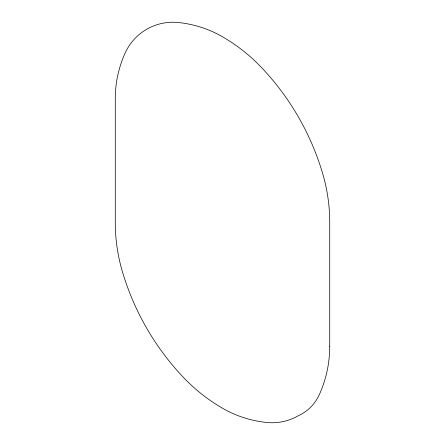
<?xml version="1.0" encoding="UTF-8"?>
<svg xmlns="http://www.w3.org/2000/svg" width="445" height="445" viewBox="0 0 445 445"><rect width="100%" height="100%" fill="white"/><g stroke="black" fill="none" stroke-linecap="round" stroke-linejoin="round"><path stroke-width="0.67" d="M329.723 346.31L329.723 222.5A173.277 173.277 0 0 0 322.542 173.138A261.771 261.771 0 0 0 261.654 67.684A173.277 173.277 0 0 0 222.5 36.785A110.638 110.638 0 0 0 178.089 22.5A52.465 52.465 0 0 0 125.117 53.089A110.638 110.638 0 0 0 115.277 98.69L115.277 222.5A173.277 173.277 0 0 0 122.458 271.862A261.771 261.771 0 0 0 183.346 377.316A173.277 173.277 0 0 0 222.5 408.215A110.638 110.638 0 0 0 266.911 422.5A52.465 52.465 0 0 0 298.317 415.725A42.125 42.125 0 0 0 319.276 394.732A117.48 117.48 0 0 0 329.723 346.31"/></g></svg>
